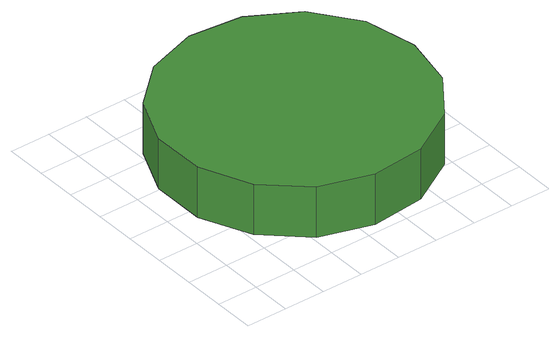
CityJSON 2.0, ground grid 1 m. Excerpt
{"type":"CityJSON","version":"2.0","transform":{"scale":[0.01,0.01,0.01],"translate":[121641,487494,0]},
"CityObjects":{
"tree1":{"type":"SolitaryVegetationObject","attributes":{"function":"something"},"geometry":[{"type":"MultiSurface","lod":"1","boundaries":[[[0,1,2,3,4,5,6,7,8,9,10,11,12,13,14]],[[15,16,17,18,19,20,21,22,23,24,25,26,27,28,29]],[[0,29,28,1]],[[1,28,27,2]],[[2,27,26,3]],[[3,26,25,4]],[[4,25,24,5]],[[5,24,23,6]],[[6,23,22,7]],[[7,22,21,8]],[[8,21,20,9]],[[9,20,19,10]],[[10,19,18,11]],[[11,18,17,12]],[[12,17,16,13]],[[13,16,15,14]],[[14,15,29,0]]]}]}
},
"vertices":[
[687,339,166],[660,468,166],[582,575,166],[467,641,166],[336,655,166],[210,614,166],[112,525,166],[59,405,166],[59,273,166],[112,152,166],[210,63,166],[336,23,166],[467,36,166],[582,103,166],[660,209,166],[660,209,37],[582,103,37],[467,36,37],[336,23,37],[210,63,37],[112,152,37],[59,273,37],[59,405,37],[112,525,37],[210,614,37],[336,655,37],[467,641,37],[582,575,37],[660,468,37],[687,339,37]
]}
